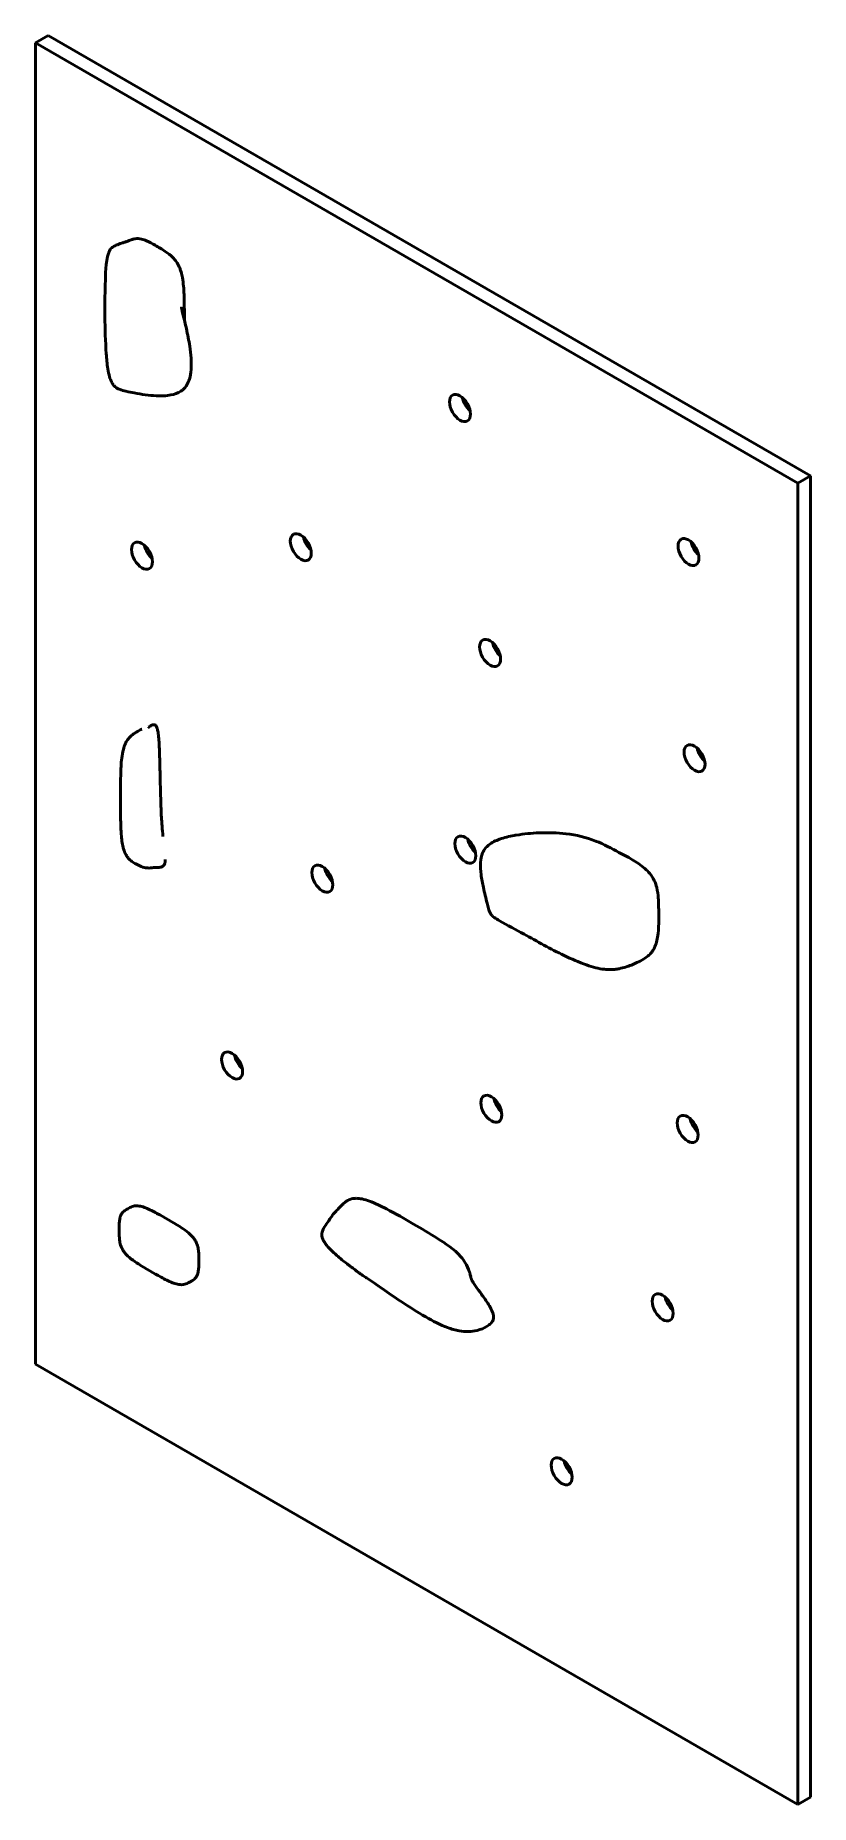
# Model space of a CAD drawing. Header units: millimetres. Extents: x 148 to 234, y 31 to 228.
import ezdxf

# ---------------------------------------------------------------- set-up
doc = ezdxf.new("R2010")
doc.units = ezdxf.units.MM
doc.header["$LTSCALE"] = 0.75
doc.layers.add('Visible', color=7, linetype='Continuous', lineweight=50)

msp = doc.modelspace()

# ---------------------------------------------------------------- linework, layer by layer
at = {"layer": 'Visible', "extrusion": (-0.707107, -0.408248, 0.57735)}
for p, q in [((149.37, 228.03, 13.86), (147.95, 227.21, 15.01)), ((147.95, 227.21, 15.01), (232.8, 178.22, 84.29)), ((147.95, 80.24, -88.91), (147.95, 227.21, 15.01)), ((149.37, 228.03, 13.86), (234.22, 179.04, 83.14)), ((234.22, 179.04, 83.14), (232.8, 178.22, 84.29)), ((232.8, 178.22, 84.29), (232.8, 31.25, -19.63)), ((234.22, 32.07, -20.78), (234.22, 179.04, 83.14)), ((147.95, 80.24, -88.91), (232.8, 31.25, -19.63)), ((232.8, 31.25, -19.63), (234.22, 32.07, -20.78))]:
    msp.add_line(p, q, dxfattribs=at)
at = {"layer": 'Visible', "extrusion": (0.707107, 0.408248, -0.57735)}
for centre in [(63.99, 187.51, 188.71), (67.46, 120.21, 188.71), (59.44, 147.54, 188.71), (37.4, 211.78, 188.71), (38.72, 168.94, 188.71), (17.21, 192.93, 188.71), (21.15, 145.87, 188.71), (26.31, 119.2, 188.71), (13.34, 86.14, 188.71), (-5.26, 125.25, 188.71), (-18.13, 156.07, 188.71), (-33.91, 134.72, 188.71), (-44.08, 102.07, 188.71)]:
    msp.add_circle(centre, 1.65, dxfattribs=at)
at = {"layer": 'Visible', "extrusion": (-0.707107, -0.408248, 0.57735)}
for centre in [(-63.99, 187.51, -190.71), (-67.46, 120.21, -190.71), (-59.44, 147.54, -190.71), (-37.4, 211.78, -190.71), (-38.72, 168.94, -190.71), (-17.21, 192.93, -190.71), (-21.15, 145.87, -190.71), (-26.31, 119.2, -190.71), (-13.34, 86.14, -190.71), (5.26, 125.25, -190.71), (18.13, 156.07, -190.71), (33.91, 134.72, -190.71), (44.08, 102.07, -190.71)]:
    msp.add_arc(centre, 1.65, 238.8277, 301.1723, dxfattribs=at)
at = {"layer": 'Visible'}
for points, knots in [([(156.71, 204.57, 16.21), (156.78, 204.61, 16.22), (156.85, 204.65, 16.23), (157.03, 204.73, 16.22), (157.13, 204.77, 16.21), (157.45, 204.89, 16.15), (157.65, 204.95, 16.08), (157.96, 205.05, 15.92), (158.06, 205.09, 15.85), (158.26, 205.16, 15.71), (158.37, 205.21, 15.64), (158.56, 205.28, 15.57), (158.63, 205.3, 15.56), (158.83, 205.36, 15.53), (158.95, 205.4, 15.53), (159.18, 205.43, 15.58), (159.29, 205.43, 15.62), (159.51, 205.42, 15.71), (159.63, 205.4, 15.77), (159.95, 205.33, 15.95), (160.14, 205.26, 16.07), (160.66, 205.04, 16.43), (160.98, 204.86, 16.68), (161.66, 204.47, 17.21), (162.03, 204.26, 17.51), (162.69, 203.82, 17.93), (162.99, 203.59, 18.08), (163.39, 203.18, 18.2), (163.51, 203.04, 18.21), (163.75, 202.7, 18.21), (163.87, 202.49, 18.19), (164, 202.2, 18.13), (164.02, 202.13, 18.11), (164.05, 202.06, 18.09)], [0, 0, 0, 0, 0.245494, 0.245494, 0.581121, 0.581121, 1.262702, 1.262702, 1.645893, 1.645893, 2.043058, 2.043058, 2.276237, 2.276237, 2.660447, 2.660447, 2.984312, 2.984312, 3.388925, 3.388925, 4.096166, 4.096166, 5.411177, 5.411177, 6.946444, 6.946444, 8.12673, 8.12673, 8.676003, 8.676003, 9.391431, 9.391431, 9.629002, 9.629002, 9.629002, 9.629002]), ([(156.21, 190.05, 5.85), (156.12, 190.35, 6.02), (156.06, 190.65, 6.22), (155.93, 191.51, 6.81), (155.88, 192.07, 7.22), (155.74, 194, 8.58), (155.7, 195.37, 9.56), (155.68, 197.94, 11.4), (155.69, 199.13, 12.26), (155.77, 201.52, 14), (155.73, 202.73, 14.9), (156.12, 203.87, 15.75)], [0, 0, 0, 0, 1.083417, 1.083417, 3.151103, 3.151103, 8.205975, 8.205975, 12.620974, 12.620974, 17.056278, 17.056278, 17.056278, 17.056278]), ([(156.12, 203.87, 15.75), (156.16, 204, 15.85), (156.21, 204.12, 15.95), (156.33, 204.29, 16.08), (156.39, 204.35, 16.12), (156.52, 204.45, 16.16), (156.58, 204.49, 16.18), (156.66, 204.55, 16.2), (156.68, 204.56, 16.2), (156.71, 204.57, 16.21)], [0, 0, 0, 0, 0.481013, 0.481013, 0.756302, 0.756302, 0.97771, 0.97771, 1.058541, 1.058541, 1.058541, 1.058541]), ([(164.05, 202.06, 18.09), (164.09, 201.94, 18.05), (164.13, 201.83, 18), (164.22, 201.51, 17.84), (164.27, 201.3, 17.74), (164.43, 200.45, 17.31), (164.47, 199.83, 16.94), (164.53, 198.29, 15.96), (164.53, 197.38, 15.33), (164.53, 196.44, 14.68), (164.53, 196.41, 14.66), (164.53, 196.38, 14.64)], [0, 0, 0, 0, 0.380329, 0.380329, 1.101522, 1.101522, 3.271235, 3.271235, 6.58226, 6.58226, 6.692246, 6.692246, 6.692246, 6.692246]), ([(164.2, 197.81, 18.49), (164.2, 197.81, 18.52), (164.2, 197.8, 18.54), (164.2, 197.79, 18.62), (164.21, 197.77, 18.66), (164.22, 197.73, 18.74), (164.22, 197.7, 18.78), (164.24, 197.63, 18.84), (164.25, 197.59, 18.87), (164.27, 197.48, 18.93), (164.28, 197.42, 18.96), (164.32, 197.24, 19.02), (164.35, 197.13, 19.04), (164.42, 196.84, 19.07), (164.47, 196.65, 19.07), (164.59, 196.1, 19.04), (164.68, 195.76, 18.98), (164.9, 194.75, 18.74), (165.03, 194.1, 18.51), (165.26, 192.56, 17.84), (165.34, 191.67, 17.35), (165.25, 190.49, 16.48), (165.19, 190.13, 16.16), (164.95, 189.33, 15.34), (164.71, 188.93, 14.78), (164.31, 188.57, 14.07), (164.23, 188.51, 13.93), (164.14, 188.45, 13.79)], [20.573225, 20.573225, 20.573225, 20.573225, 20.65386, 20.65386, 20.798262, 20.798262, 20.927794, 20.927794, 21.081856, 21.081856, 21.298631, 21.298631, 21.639476, 21.639476, 22.225254, 22.225254, 23.308385, 23.308385, 25.402203, 25.402203, 28.388748, 28.388748, 29.806612, 29.806612, 31.919633, 31.919633, 32.456042, 32.456042, 32.456042, 32.456042]), ([(164.14, 188.45, 13.79), (163.81, 188.23, 13.25), (163.43, 188.11, 12.71), (162.52, 187.94, 11.49), (161.96, 187.92, 10.81), (160.6, 187.99, 9.21), (159.78, 188.11, 8.29), (158.65, 188.32, 7.06), (158.34, 188.37, 6.73), (157.79, 188.5, 6.17), (157.55, 188.55, 5.93), (157.2, 188.71, 5.68), (157.11, 188.75, 5.63), (156.96, 188.85, 5.56), (156.9, 188.89, 5.53), (156.76, 189.01, 5.5), (156.69, 189.09, 5.5), (156.57, 189.24, 5.52), (156.52, 189.32, 5.54), (156.41, 189.53, 5.6), (156.35, 189.66, 5.65), (156.26, 189.88, 5.76), (156.23, 189.96, 5.8), (156.21, 190.05, 5.85)], [0, 0, 0, 0, 1.985732, 1.985732, 4.603565, 4.603565, 8.298263, 8.298263, 9.660598, 9.660598, 10.68625, 10.68625, 11.025423, 11.025423, 11.256045, 11.256045, 11.566028, 11.566028, 11.844135, 11.844135, 12.307995, 12.307995, 12.608196, 12.608196, 12.608196, 12.608196]), ([(157.74, 148.62, -24.6), (157.79, 148.83, -24.46), (157.86, 149.06, -24.35), (158.03, 149.41, -24.2), (158.1, 149.54, -24.14), (158.26, 149.76, -24.08), (158.33, 149.86, -24.06), (158.55, 150.09, -24.02), (158.71, 150.23, -24.03), (159.02, 150.44, -24.1), (159.16, 150.52, -24.17), (159.42, 150.68, -24.34), (159.56, 150.76, -24.42), (159.74, 150.85, -24.47), (159.76, 150.86, -24.47), (159.79, 150.87, -24.47)], [0, 0, 0, 0, 0.774542, 0.774542, 1.243858, 1.243858, 1.613456, 1.613456, 2.216366, 2.216366, 2.742104, 2.742104, 3.26655, 3.26655, 3.35081, 3.35081, 3.35081, 3.35081]), ([(160.53, 151.07, -22.06), (160.53, 151.07, -21.98), (160.54, 151.07, -21.9), (160.56, 151.09, -21.53), (160.63, 151.14, -21.25), (160.82, 151.26, -20.59), (160.95, 151.34, -20.23), (161.14, 151.37, -19.73), (161.19, 151.37, -19.6), (161.26, 151.34, -19.43), (161.28, 151.33, -19.39), (161.32, 151.3, -19.32), (161.34, 151.28, -19.28), (161.38, 151.23, -19.21), (161.41, 151.18, -19.17), (161.46, 151.09, -19.11), (161.48, 151.04, -19.1), (161.51, 150.94, -19.08), (161.52, 150.9, -19.08), (161.55, 150.78, -19.09), (161.57, 150.71, -19.1), (161.61, 150.5, -19.15), (161.63, 150.36, -19.19), (161.68, 149.94, -19.35), (161.7, 149.68, -19.5), (161.71, 149.44, -19.68)], [6.200335, 6.200335, 6.200335, 6.200335, 6.435892, 6.435892, 7.315826, 7.315826, 8.502743, 8.502743, 8.917548, 8.917548, 9.060341, 9.060341, 9.177616, 9.177616, 9.368989, 9.368989, 9.531882, 9.531882, 9.677502, 9.677502, 9.89012, 9.89012, 10.334345, 10.334345, 11.237335, 11.237335, 11.237335, 11.237335]), ([(157.77, 137.52, -32.13), (157.64, 137.99, -31.83), (157.57, 138.48, -31.54), (157.47, 139.65, -30.73), (157.45, 140.36, -30.24), (157.41, 142.65, -28.64), (157.41, 144.23, -27.51), (157.47, 146.43, -25.99), (157.49, 147.03, -25.58), (157.56, 147.64, -25.19)], [0, 0, 0, 0, 1.713684, 1.713684, 4.293457, 4.293457, 10.107248, 10.107248, 12.296055, 12.296055, 12.296055, 12.296055]), ([(161.71, 149.44, -19.68), (161.72, 149.23, -19.85), (161.73, 149.05, -20.05), (161.75, 148.59, -20.6), (161.76, 148.33, -20.96), (161.79, 147.43, -21.93), (161.81, 146.78, -22.53), (161.85, 144.98, -24.1), (161.87, 143.78, -25.02), (161.93, 142.11, -26.62), (161.95, 141.59, -27.23), (162.01, 140.45, -28.65), (162.07, 139.72, -29.36), (162.15, 138.94, -30.02)], [0, 0, 0, 0, 0.807371, 0.807371, 2.134916, 2.134916, 4.772572, 4.772572, 9.304452, 9.304452, 11.70842, 11.70842, 14.760392, 14.760392, 14.760392, 14.760392]), ([(197.55, 134.68, 26.11), (197.49, 135.14, 26.18), (197.46, 135.6, 26.27), (197.52, 136.41, 26.42), (197.58, 136.77, 26.49), (197.79, 137.28, 26.59), (197.89, 137.44, 26.62), (198.12, 137.74, 26.62), (198.25, 137.86, 26.6), (198.57, 138.12, 26.56), (198.77, 138.25, 26.57), (199.18, 138.46, 26.56), (199.4, 138.55, 26.56), (200.13, 138.81, 26.56), (200.68, 138.94, 26.59), (201.3, 139.05, 26.69), (201.39, 139.07, 26.7), (201.47, 139.08, 26.71)], [0, 0, 0, 0, 1.393918, 1.393918, 2.491571, 2.491571, 3.059139, 3.059139, 3.602564, 3.602564, 4.309004, 4.309004, 4.992357, 4.992357, 6.65439, 6.65439, 6.91771, 6.91771, 6.91771, 6.91771]), ([(201.47, 139.08, 26.71), (202.32, 139.22, 26.87), (203.16, 139.3, 27.12), (205.01, 139.38, 27.77), (206.02, 139.35, 28.18), (208.16, 139.1, 29.18), (209.26, 138.82, 29.84), (211.22, 138.06, 31.13), (212.07, 137.61, 31.82), (213.84, 136.66, 33.35), (214.84, 136.16, 34.17), (215.77, 135.36, 34.75)], [0, 0, 0, 0, 2.619044, 2.619044, 5.865734, 5.865734, 9.742153, 9.742153, 13.271211, 13.271211, 17.331859, 17.331859, 17.331859, 17.331859]), ([(161.23, 135.48, -31.23), (161.15, 135.48, -31.32), (161.05, 135.47, -31.4), (160.83, 135.44, -31.54), (160.71, 135.43, -31.6), (160.41, 135.42, -31.7), (160.23, 135.44, -31.76), (159.83, 135.52, -31.91), (159.62, 135.62, -32.01), (159.32, 135.78, -32.19), (159.23, 135.83, -32.25), (159, 135.96, -32.43), (158.85, 136.05, -32.53), (158.63, 136.2, -32.6), (158.56, 136.25, -32.61), (158.41, 136.39, -32.62), (158.32, 136.48, -32.61), (158.17, 136.67, -32.55), (158.1, 136.77, -32.52), (157.95, 137.04, -32.4), (157.88, 137.2, -32.32), (157.8, 137.42, -32.19), (157.79, 137.47, -32.16), (157.77, 137.52, -32.13)], [0, 0, 0, 0, 0.374993, 0.374993, 0.776961, 0.776961, 1.324562, 1.324562, 2.084347, 2.084347, 2.465064, 2.465064, 3.04185, 3.04185, 3.288933, 3.288933, 3.656352, 3.656352, 4.048019, 4.048019, 4.633702, 4.633702, 4.818694, 4.818694, 4.818694, 4.818694]), ([(162.4, 136.25, -31.42), (162.4, 136.19, -31.38), (162.39, 136.13, -31.34), (162.37, 136.01, -31.24), (162.36, 135.97, -31.18), (162.32, 135.86, -31.03), (162.3, 135.81, -30.94), (162.25, 135.72, -30.77), (162.21, 135.68, -30.69), (162.15, 135.62, -30.58), (162.13, 135.61, -30.55), (162.09, 135.58, -30.5), (162.06, 135.57, -30.48), (162.02, 135.55, -30.46), (162.01, 135.54, -30.46), (161.98, 135.53, -30.45), (161.96, 135.53, -30.45), (161.93, 135.52, -30.46), (161.91, 135.52, -30.47), (161.88, 135.51, -30.48), (161.86, 135.51, -30.49), (161.81, 135.5, -30.53), (161.78, 135.5, -30.55), (161.71, 135.5, -30.62), (161.66, 135.5, -30.68), (161.49, 135.5, -30.9), (161.37, 135.5, -31.07), (161.23, 135.48, -31.23)], [0, 0, 0, 0, 0.227085, 0.227085, 0.45651, 0.45651, 0.77294, 0.77294, 1.061415, 1.061415, 1.17883, 1.17883, 1.27768, 1.27768, 1.320546, 1.320546, 1.375515, 1.375515, 1.426789, 1.426789, 1.493551, 1.493551, 1.600328, 1.600328, 1.810463, 1.810463, 2.440617, 2.440617, 2.440617, 2.440617]), ([(162.4, 136.38, -31.52), (162.4, 136.38, -31.52), (162.4, 136.37, -31.51), (162.4, 136.33, -31.48), (162.4, 136.29, -31.45), (162.4, 136.25, -31.42)], [17.8400094, 17.8400094, 17.8400094, 17.8400094, 17.8502654, 17.8502654, 18.0013781, 18.0013781, 18.0013781, 18.0013781]), ([(206.8, 125.69, 31), (205.26, 126.44, 30.06), (203.78, 127.26, 29.06), (201.41, 128.58, 27.36), (200.49, 129.07, 26.69), (199.4, 129.68, 25.81), (199.2, 129.8, 25.63), (198.94, 129.98, 25.4), (198.88, 130.03, 25.33), (198.76, 130.14, 25.22), (198.72, 130.18, 25.18), (198.64, 130.28, 25.13), (198.61, 130.32, 25.11), (198.53, 130.46, 25.08), (198.49, 130.55, 25.08), (198.42, 130.74, 25.1), (198.39, 130.83, 25.11), (198.31, 131.12, 25.18), (198.27, 131.31, 25.25), (198.08, 132.08, 25.5), (197.93, 132.66, 25.68), (197.7, 133.72, 25.93), (197.61, 134.2, 26.03), (197.55, 134.68, 26.11)], [0, 0, 0, 0, 5.87109, 5.87109, 9.59778, 9.59778, 10.45943, 10.45943, 10.782672, 10.782672, 11.014691, 11.014691, 11.187617, 11.187617, 11.486242, 11.486242, 11.780605, 11.780605, 12.405246, 12.405246, 14.277261, 14.277261, 15.753244, 15.753244, 15.753244, 15.753244]), ([(215.77, 135.36, 34.75), (215.96, 135.2, 34.87), (216.15, 135.02, 34.97), (216.51, 134.58, 35.09), (216.68, 134.31, 35.1), (216.94, 133.78, 35.07), (217.03, 133.5, 35), (217.09, 133.24, 34.9)], [0, 0, 0, 0, 0.82592, 0.82592, 1.749542, 1.749542, 2.604174, 2.604174, 2.604174, 2.604174]), ([(217.09, 133.24, 34.9), (217.19, 132.85, 34.75), (217.24, 132.47, 34.56), (217.31, 131.51, 34.03), (217.31, 130.94, 33.66), (217.31, 129.42, 32.6), (217.36, 128.4, 31.92), (217.06, 127.13, 31.32), (216.99, 126.91, 31.23), (216.83, 126.55, 31.14), (216.76, 126.42, 31.11), (216.62, 126.19, 31.08), (216.55, 126.1, 31.08), (216.37, 125.88, 31.11), (216.25, 125.76, 31.15), (215.96, 125.51, 31.26), (215.79, 125.39, 31.32), (215.37, 125.13, 31.53), (215.13, 125.01, 31.68), (214.47, 124.71, 32.12), (214.08, 124.55, 32.48), (213.41, 124.34, 32.88), (213.18, 124.28, 33), (212.76, 124.19, 33.13), (212.59, 124.17, 33.17), (212.15, 124.12, 33.22), (211.88, 124.12, 33.21), (211.5, 124.14, 33.19), (211.38, 124.15, 33.18), (211.27, 124.16, 33.16)], [0, 0, 0, 0, 1.284867, 1.284867, 3.30094, 3.30094, 6.865333, 6.865333, 7.606082, 7.606082, 8.06398, 8.06398, 8.417934, 8.417934, 8.917437, 8.917437, 9.597396, 9.597396, 10.505528, 10.505528, 12.147952, 12.147952, 12.939224, 12.939224, 13.468696, 13.468696, 14.27442, 14.27442, 14.616467, 14.616467, 14.616467, 14.616467]), ([(211.27, 124.16, 33.16), (210.94, 124.19, 33.11), (210.63, 124.25, 33.01), (209.97, 124.42, 32.73), (209.62, 124.53, 32.56), (208.41, 124.95, 31.97), (207.59, 125.31, 31.49), (206.8, 125.69, 31)], [0, 0, 0, 0, 1.000345, 1.000345, 2.203022, 2.203022, 5.231309, 5.231309, 5.231309, 5.231309]), ([(181.65, 97.5, -28.94), (181.7, 97.55, -29), (181.76, 97.61, -29.05), (181.86, 97.72, -29.2), (181.91, 97.77, -29.29), (182.03, 97.88, -29.54), (182.08, 97.94, -29.71), (182.17, 98.03, -29.93), (182.19, 98.05, -30), (182.27, 98.12, -30.14), (182.31, 98.17, -30.2), (182.42, 98.26, -30.29), (182.47, 98.31, -30.31), (182.59, 98.39, -30.35), (182.65, 98.43, -30.35), (182.8, 98.5, -30.35), (182.88, 98.54, -30.34), (183.06, 98.61, -30.3), (183.17, 98.64, -30.26), (183.4, 98.68, -30.16), (183.53, 98.68, -30.11), (183.66, 98.69, -30.05)], [0, 0, 0, 0, 0.284408, 0.284408, 0.634288, 0.634288, 1.172907, 1.172907, 1.410875, 1.410875, 1.679088, 1.679088, 1.895108, 1.895108, 2.116431, 2.116431, 2.384228, 2.384228, 2.724889, 2.724889, 3.144499, 3.144499, 3.144499, 3.144499]), ([(183.66, 98.69, -30.05), (183.88, 98.69, -29.95), (184.1, 98.66, -29.82), (184.58, 98.56, -29.49), (184.85, 98.48, -29.29), (185.78, 98.14, -28.6), (186.4, 97.84, -28.11), (188.04, 96.98, -26.8), (189.04, 96.4, -25.99), (190.93, 95.31, -24.45), (191.82, 94.79, -23.74), (193.6, 93.66, -22.36), (194.51, 93.08, -21.6), (195.3, 92.18, -21.18)], [0, 0, 0, 0, 0.743467, 0.743467, 1.786363, 1.786363, 4.335729, 4.335729, 8.579468, 8.579468, 12.334311, 12.334311, 16.135887, 16.135887, 16.135887, 16.135887]), ([(157.88, 92.65, -63.1), (157.81, 92.74, -63.13), (157.74, 92.84, -63.14), (157.61, 93.07, -63.16), (157.54, 93.2, -63.16), (157.42, 93.53, -63.13), (157.37, 93.72, -63.07), (157.31, 94.1, -62.94), (157.3, 94.28, -62.85), (157.27, 94.77, -62.57), (157.27, 95.06, -62.37), (157.28, 95.69, -61.93), (157.27, 96.05, -61.7), (157.36, 96.5, -61.41), (157.39, 96.61, -61.34), (157.47, 96.83, -61.22), (157.53, 96.93, -61.17), (157.64, 97.08, -61.11), (157.68, 97.13, -61.09), (157.79, 97.23, -61.08), (157.85, 97.29, -61.09), (157.99, 97.38, -61.12), (158.05, 97.42, -61.15), (158.15, 97.48, -61.2), (158.19, 97.5, -61.23), (158.3, 97.56, -61.32), (158.38, 97.61, -61.36), (158.55, 97.7, -61.42), (158.64, 97.74, -61.42), (158.81, 97.8, -61.41), (158.9, 97.82, -61.4), (159, 97.84, -61.36), (159.03, 97.84, -61.36), (159.05, 97.84, -61.35)], [0, 0, 0, 0, 0.346684, 0.346684, 0.798324, 0.798324, 1.394406, 1.394406, 2.011181, 2.011181, 3.067642, 3.067642, 4.327229, 4.327229, 4.715776, 4.715776, 5.098002, 5.098002, 5.29801, 5.29801, 5.548483, 5.548483, 5.791765, 5.791765, 5.934663, 5.934663, 6.251047, 6.251047, 6.536483, 6.536483, 6.798897, 6.798897, 6.869469, 6.869469, 6.869469, 6.869469]), ([(159.05, 97.84, -61.35), (159.15, 97.85, -61.31), (159.25, 97.85, -61.28), (159.46, 97.84, -61.18), (159.56, 97.82, -61.11), (159.85, 97.76, -60.92), (160.04, 97.7, -60.79), (160.66, 97.46, -60.33), (161.07, 97.24, -60), (162.34, 96.55, -58.99), (163.18, 96.07, -58.29), (164.28, 95.37, -57.45), (164.54, 95.19, -57.25), (165.07, 94.79, -56.9), (165.32, 94.57, -56.7), (165.55, 94.28, -56.6)], [0, 0, 0, 0, 0.321159, 0.321159, 0.684148, 0.684148, 1.392788, 1.392788, 3.104355, 3.104355, 6.669685, 6.669685, 7.781743, 7.781743, 8.92024, 8.92024, 8.92024, 8.92024]), ([(183.27, 90.93, -30.23), (183.25, 90.94, -30.22), (183.22, 90.96, -30.2), (183.17, 91, -30.18), (183.14, 91.02, -30.17), (183.06, 91.09, -30.16), (183, 91.13, -30.16), (182.85, 91.25, -30.16), (182.74, 91.32, -30.18), (182.38, 91.6, -30.25), (182.13, 91.8, -30.33), (181.55, 92.28, -30.52), (181.23, 92.56, -30.65), (180.73, 93.05, -30.81), (180.55, 93.24, -30.86), (180.29, 93.56, -30.91), (180.2, 93.67, -30.93), (180.05, 93.91, -30.92), (179.98, 94.03, -30.91), (179.9, 94.22, -30.86), (179.88, 94.28, -30.83), (179.84, 94.45, -30.76), (179.83, 94.55, -30.7), (179.83, 94.74, -30.56), (179.85, 94.84, -30.48), (179.91, 95.07, -30.28), (179.96, 95.2, -30.15), (180.15, 95.56, -29.78), (180.3, 95.78, -29.54), (180.63, 96.25, -29.11), (180.79, 96.52, -28.92), (181, 96.79, -28.78)], [0, 0, 0, 0, 0.094574, 0.094574, 0.211091, 0.211091, 0.409292, 0.409292, 0.805824, 0.805824, 1.782395, 1.782395, 3.136015, 3.136015, 3.934093, 3.934093, 4.367825, 4.367825, 4.777911, 4.777911, 4.994176, 4.994176, 5.333694, 5.333694, 5.709054, 5.709054, 6.272115, 6.272115, 7.35399, 7.35399, 8.435602, 8.435602, 8.435602, 8.435602]), ([(181, 96.79, -28.78), (181.04, 96.85, -28.76), (181.09, 96.9, -28.73), (181.19, 97, -28.7), (181.24, 97.05, -28.69), (181.33, 97.15, -28.7), (181.37, 97.19, -28.72), (181.48, 97.32, -28.77), (181.55, 97.39, -28.81), (181.62, 97.47, -28.89), (181.64, 97.48, -28.92), (181.65, 97.5, -28.94)], [0, 0, 0, 0, 0.235758, 0.235758, 0.433273, 0.433273, 0.633466, 0.633466, 0.94229, 0.94229, 1.038996, 1.038996, 1.038996, 1.038996]), ([(164.38, 89.09, -58.35), (164.28, 89.08, -58.39), (164.17, 89.08, -58.42), (163.97, 89.09, -58.52), (163.87, 89.11, -58.58), (163.57, 89.17, -58.78), (163.39, 89.23, -58.91), (162.77, 89.47, -59.37), (162.35, 89.69, -59.7), (161.09, 90.38, -60.7), (160.25, 90.86, -61.41), (159.15, 91.56, -62.25), (158.88, 91.74, -62.45), (158.36, 92.14, -62.8), (158.11, 92.37, -63), (157.88, 92.65, -63.1)], [0, 0, 0, 0, 0.321159, 0.321159, 0.684148, 0.684148, 1.392788, 1.392788, 3.104355, 3.104355, 6.669685, 6.669685, 7.781743, 7.781743, 8.92024, 8.92024, 8.92024, 8.92024]), ([(165.55, 94.28, -56.6), (165.62, 94.19, -56.57), (165.68, 94.1, -56.56), (165.82, 93.87, -56.54), (165.88, 93.73, -56.54), (166, 93.4, -56.57), (166.05, 93.21, -56.62), (166.11, 92.84, -56.76), (166.13, 92.65, -56.85), (166.16, 92.17, -57.12), (166.15, 91.88, -57.33), (166.15, 91.24, -57.77), (166.15, 90.89, -58), (166.06, 90.43, -58.29), (166.03, 90.32, -58.36), (165.95, 90.11, -58.48), (165.9, 90, -58.53), (165.79, 89.85, -58.59), (165.75, 89.8, -58.6), (165.64, 89.7, -58.62), (165.57, 89.65, -58.61), (165.44, 89.55, -58.58), (165.37, 89.51, -58.55), (165.27, 89.45, -58.5), (165.24, 89.43, -58.47), (165.13, 89.37, -58.38), (165.05, 89.32, -58.34), (164.87, 89.23, -58.28), (164.78, 89.19, -58.27), (164.61, 89.14, -58.28), (164.53, 89.11, -58.3), (164.42, 89.1, -58.34), (164.4, 89.1, -58.34), (164.38, 89.09, -58.35)], [0, 0, 0, 0, 0.346684, 0.346684, 0.798324, 0.798324, 1.394406, 1.394406, 2.011181, 2.011181, 3.067642, 3.067642, 4.327229, 4.327229, 4.715776, 4.715776, 5.098002, 5.098002, 5.29801, 5.29801, 5.548483, 5.548483, 5.791765, 5.791765, 5.934663, 5.934663, 6.251047, 6.251047, 6.536483, 6.536483, 6.798897, 6.798897, 6.869469, 6.869469, 6.869469, 6.869469]), ([(193.81, 84.31, -22.85), (193.02, 84.61, -23.6), (192.21, 85.03, -24.29), (190.48, 86.02, -25.58), (189.56, 86.6, -26.2), (187.95, 87.67, -27.29), (187.24, 88.17, -27.75), (186.29, 88.82, -28.45), (186.04, 89, -28.66), (185.65, 89.27, -29.11), (185.5, 89.36, -29.33), (185.22, 89.56, -29.74), (185.07, 89.65, -29.92), (184.78, 89.85, -30.18), (184.64, 89.94, -30.29), (184.38, 90.11, -30.44), (184.26, 90.2, -30.49), (184.05, 90.35, -30.55), (183.95, 90.41, -30.57), (183.8, 90.52, -30.56), (183.74, 90.56, -30.55), (183.62, 90.66, -30.5), (183.55, 90.71, -30.46), (183.41, 90.82, -30.36), (183.34, 90.87, -30.29), (183.27, 90.93, -30.23)], [0, 0, 0, 0, 3.39162, 3.39162, 7.135707, 7.135707, 10.062914, 10.062914, 11.179645, 11.179645, 12.025508, 12.025508, 12.770885, 12.770885, 13.348558, 13.348558, 13.804337, 13.804337, 14.156884, 14.156884, 14.363311, 14.363311, 14.644989, 14.644989, 14.974275, 14.974275, 14.974275, 14.974275]), ([(195.3, 92.18, -21.18), (195.47, 91.98, -21.08), (195.63, 91.76, -21.02), (195.97, 91.21, -20.85), (196.13, 90.85, -20.79), (196.29, 90.38, -20.69), (196.32, 90.27, -20.67), (196.36, 90.1, -20.61), (196.38, 90.05, -20.59), (196.4, 89.96, -20.53), (196.41, 89.93, -20.5), (196.42, 89.86, -20.43), (196.43, 89.82, -20.38), (196.44, 89.77, -20.28), (196.45, 89.76, -20.22), (196.45, 89.74, -20.09), (196.45, 89.73, -20.02), (196.46, 89.72, -19.78), (196.46, 89.72, -19.6), (196.47, 89.69, -19.25), (196.48, 89.66, -19.07), (196.54, 89.53, -18.67), (196.6, 89.43, -18.44), (196.76, 89.18, -18.03), (196.87, 89.02, -17.84), (197.17, 88.6, -17.37), (197.38, 88.32, -17.09), (197.85, 87.67, -16.48), (198.12, 87.29, -16.15), (198.5, 86.69, -15.73), (198.61, 86.48, -15.61), (198.77, 86.16, -15.46), (198.81, 86.06, -15.43), (198.88, 85.85, -15.38), (198.91, 85.75, -15.37), (198.93, 85.6, -15.38), (198.94, 85.55, -15.38), (198.94, 85.43, -15.42), (198.94, 85.36, -15.45), (198.92, 85.25, -15.52), (198.9, 85.19, -15.56), (198.86, 85.08, -15.67), (198.83, 85.02, -15.74), (198.74, 84.89, -15.92), (198.69, 84.83, -16.05), (198.5, 84.65, -16.41), (198.37, 84.56, -16.66), (197.89, 84.25, -17.56), (197.51, 84.1, -18.22), (196.5, 83.84, -19.79), (195.84, 83.81, -20.72), (194.7, 84.02, -22.01), (194.26, 84.14, -22.44), (193.81, 84.31, -22.85)], [0, 0, 0, 0, 0.840048, 0.840048, 2.003695, 2.003695, 2.361035, 2.361035, 2.535413, 2.535413, 2.678908, 2.678908, 2.846201, 2.846201, 3.026775, 3.026775, 3.235601, 3.235601, 3.758988, 3.758988, 4.295165, 4.295165, 5.041455, 5.041455, 5.829971, 5.829971, 7.161548, 7.161548, 8.849492, 8.849492, 9.647484, 9.647484, 9.999943, 9.999943, 10.313674, 10.313674, 10.461637, 10.461637, 10.674741, 10.674741, 10.882748, 10.882748, 11.159571, 11.159571, 11.608724, 11.608724, 12.494406, 12.494406, 14.809935, 14.809935, 18.143519, 18.143519, 20.02055, 20.02055, 20.02055, 20.02055])]:
    msp.add_open_spline(points, degree=3, knots=knots, dxfattribs=at)
for points in [[(160.55, 151.08, -23.4), (160.55, 151.08, -23.37), (160.55, 151.08, -23.35), (160.55, 151.08, -23.33)], [(157.56, 147.64, -25.19), (157.6, 147.96, -24.98), (157.66, 148.31, -24.81), (157.74, 148.62, -24.6)]]:
    msp.add_open_spline(points, degree=3, dxfattribs=at)

doc.saveas('drawing.dxf')
